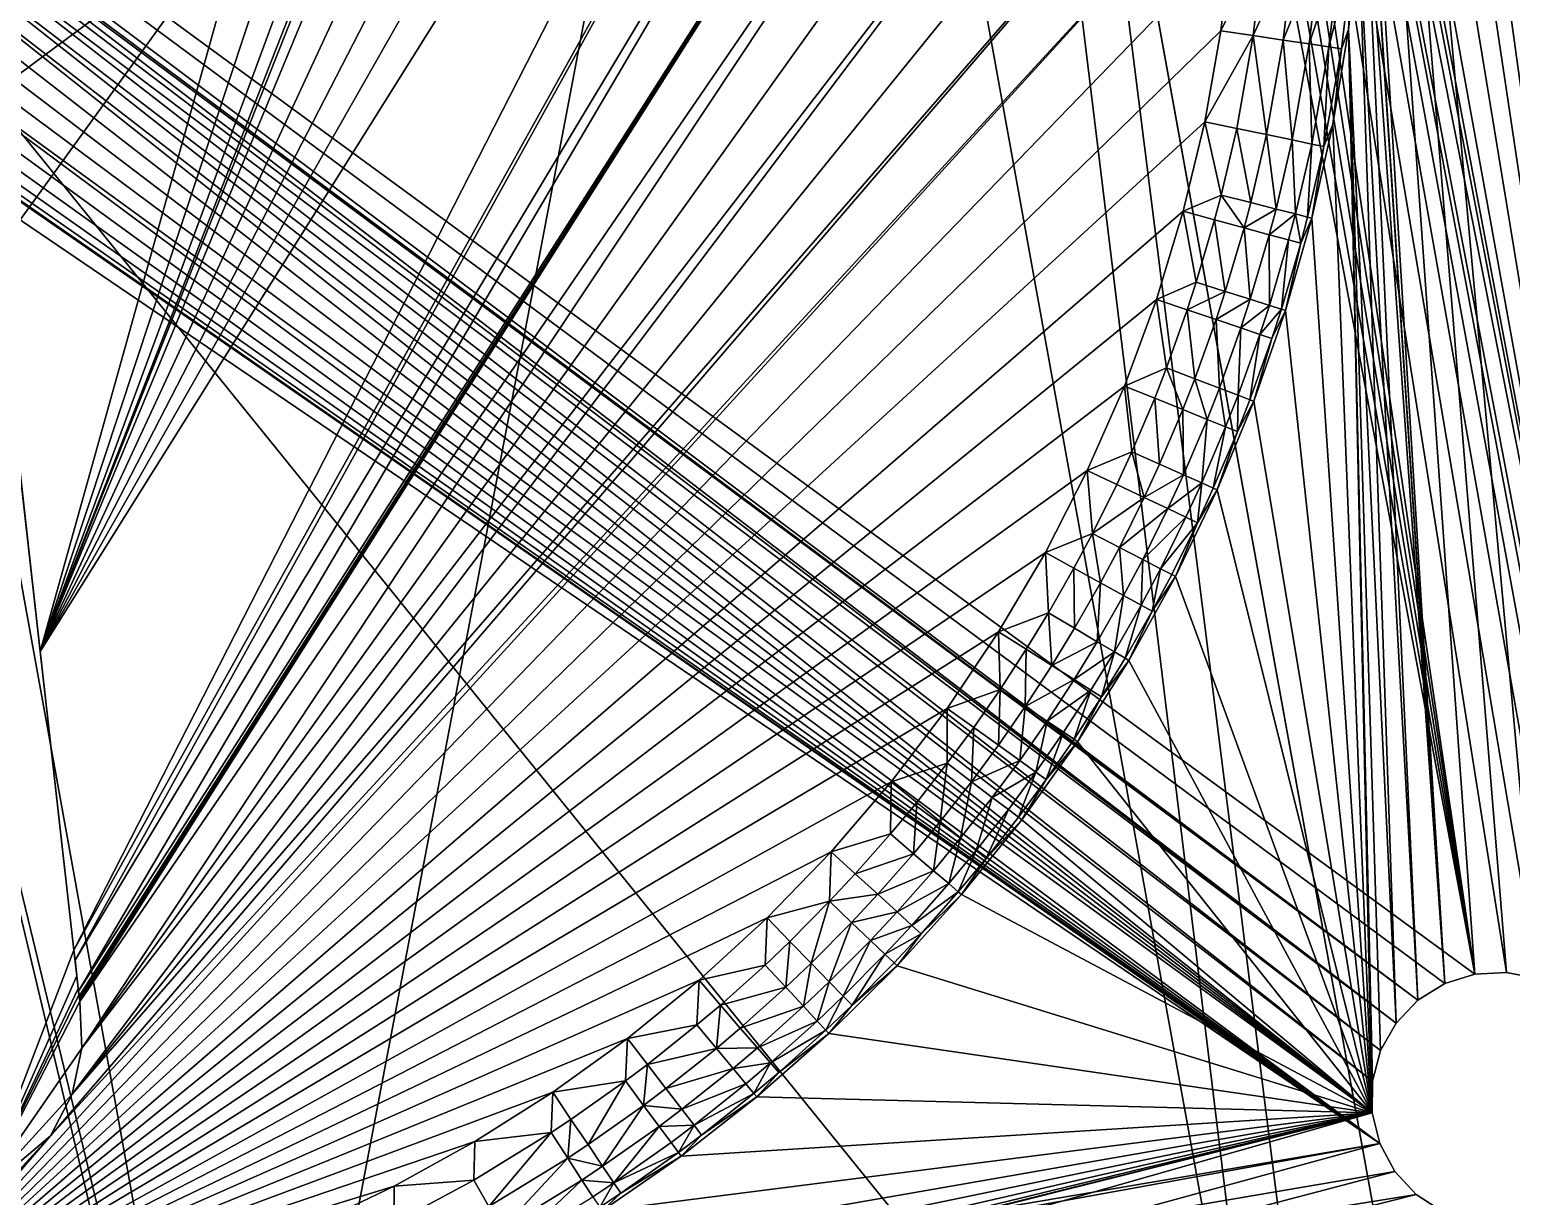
# Model space of a CAD drawing. Header units: millimetres. Extents: x 181 to 425, y 159 to 1094.
# Drawn here: x 307.19 to 324.81, y 279.61 to 293.48 of the extents above; entities that cross this region are included whole.
import ezdxf

# ---------------------------------------------------------------- set-up
doc = ezdxf.new("R2010")
doc.units = ezdxf.units.MM
doc.layers.add('Tampa', color=7, linetype='Continuous', transparency=0.6)

# ---------------------------------------------------------------- blocks, each defined once
blk = doc.blocks.new('plataforma')
for points in [[(-2.281, -8.527), (-1.906, 25.503), (36.5, 31)], [(-2.281, -8.527), (36.5, 31), (15.664, 9.429)], [(-2.956, -8.844, 2.5), (-2.639, -8.643, 2.5), (-5.5, 28, 2.5)], [(-2.956, -8.844, 2.5), (-5.5, 28, 2.5), (-3.214, -9.118, 2.5)], [(-2.281, -8.527, 2.5), (-5.5, 28, 2.5), (-2.639, -8.643, 2.5)], [(-1.906, -8.503, 2.5), (-5.5, 28, 2.5), (-2.281, -8.527, 2.5)], [(-2.967, 7.358, 2.5), (-5.5, 28, 2.5), (-1.906, -8.503, 2.5)], [(-0.686, -9.277), (39.5, 28), (-0.547, -9.627)], [(17.336, 7.571), (39.5, 28), (-0.686, -9.277)], [(-0.547, -9.627), (39.5, 28), (-0.5, -10)], [(-0.5, -10), (39.5, 28), (34.512, -9.812)], [(-2.281, 25.527), (-2.956, -8.844), (-3.214, -9.118)], [(-2.281, 25.527), (-2.639, -8.643), (-2.956, -8.844)], [(-2.281, 25.527), (-2.281, -8.527), (-2.639, -8.643)], [(-2.281, -8.527), (-2.281, 25.527), (-1.906, 25.503)], [(-0.693, 3.097, 5), (-1.468, 9.596, 5), (-0.982, 4.155, 5)], [(-0.342, 2.058, 5), (-1.468, 9.596, 5), (-0.693, 3.097, 5)], [(0.07, 1.042, 5), (-1.468, 9.596, 5), (-0.342, 2.058, 5)], [(0.541, 0.052, 5), (-1.468, 9.596, 5), (0.07, 1.042, 5)], [(1.071, -0.908, 5), (-1.468, 9.596, 5), (0.541, 0.052, 5)], [(1.656, -1.835, 5), (-1.468, 9.596, 5), (1.071, -0.908, 5)], [(2.295, -2.726, 5), (-1.468, 9.596, 5), (1.656, -1.835, 5)], [(2.986, -3.577, 5), (-1.468, 9.596, 5), (2.295, -2.726, 5)], [(3.726, -4.386, 5), (-1.468, 9.596, 5), (2.986, -3.577, 5)], [(4.513, -5.15, 5), (-1.468, 9.596, 5), (3.726, -4.386, 5)], [(5.343, -5.866, 5), (-1.468, 9.596, 5), (4.513, -5.15, 5)], [(6.215, -6.531, 5), (-1.468, 9.596, 5), (5.343, -5.866, 5)], [(7.124, -7.144, 5), (-1.468, 9.596, 5), (6.215, -6.531, 5)], [(8.068, -7.701, 5), (-1.468, 9.596, 5), (7.124, -7.144, 5)], [(9.044, -8.202, 5), (-1.468, 9.596, 5), (8.068, -7.701, 5)], [(10.047, -8.644, 5), (-1.468, 9.596, 5), (9.044, -8.202, 5)], [(11.075, -9.026, 5), (-1.468, 9.596, 5), (10.047, -8.644, 5)], [(12.124, -9.346, 5), (-1.468, 9.596, 5), (11.075, -9.026, 5)], [(13.189, -9.603, 5), (-1.468, 9.596, 5), (12.124, -9.346, 5)], [(0.626, 7.011, 5), (-1.468, 9.596, 5), (13.189, -9.603, 5)], [(0.626, 7.011, 5), (0.286, 7.454, 5), (-1.468, 9.596, 5)], [(-2.281, -8.527), (15.664, 9.429), (15.489, 9.235)], [(15.358, 9.008), (-2.281, -8.527), (15.489, 9.235)], [(15.277, 8.76), (-2.281, -8.527), (15.358, 9.008)], [(15.25, 8.5), (-2.281, -8.527), (15.277, 8.76)], [(15.277, 8.24), (-2.281, -8.527), (15.25, 8.5)], [(-2.281, -8.527), (15.277, 8.24), (15.358, 7.992)], [(-2.281, -8.527), (15.358, 7.992), (-1.906, -8.503)], [(15.489, 7.765), (-1.906, -8.503), (15.358, 7.992)], [(0.073, 7.969, 2), (0.286, 7.454, 2), (0.626, 7.011, 2)], [(1.584, 6.458, 2), (0.073, 7.969, 2), (1.068, 6.671, 2)], [(1.068, 6.671, 2), (0.073, 7.969, 2), (0.626, 7.011, 2)], [(2.137, 6.385, 2), (0.073, 7.969, 2), (1.584, 6.458, 2)], [(2.213, 6.38, 2), (0.073, 7.969, 2), (2.137, 6.385, 2)], [(2.29, 6.375, 2), (0.073, 7.969, 2), (2.213, 6.38, 2)], [(2.443, 6.365, 2), (0.073, 7.969, 2), (2.29, 6.375, 2)], [(2.749, 6.344, 2), (0.073, 7.969, 2), (2.443, 6.365, 2)], [(14.632, 5.549, 2), (0.073, 7.969, 2), (2.749, 6.344, 2)], [(15.664, 7.571), (-1.906, -8.503), (15.489, 7.765)], [(15.875, 7.417), (-1.906, -8.503), (15.664, 7.571)], [(-1.906, -8.503), (15.875, 7.417), (16.114, 7.311)], [(17.125, 7.417), (-0.907, -8.973), (16.886, 7.311)], [(-0.907, -8.973), (17.125, 7.417), (-0.686, -9.277)], [(17.125, 7.417), (17.336, 7.571), (-0.686, -9.277)], [(0.286, 7.454, 5), (0.626, 7.011, 5), (0.626, 7.011, 2)], [(0.286, 7.454, 2), (0.286, 7.454, 5), (0.626, 7.011, 2)], [(-2.87, 6.22, 2.5), (-2.967, 7.358, 2.5), (-1.906, -8.503, 2.5)], [(-1.906, -8.503), (16.114, 7.311), (-1.536, -8.573)], [(16.369, 7.257), (-1.536, -8.573), (16.114, 7.311)], [(-1.536, -8.573), (16.369, 7.257), (-1.196, -8.734)], [(-1.196, -8.734), (16.631, 7.257), (-0.907, -8.973)], [(16.631, 7.257), (-1.196, -8.734), (16.369, 7.257)], [(16.631, 7.257), (16.886, 7.311), (-0.907, -8.973)], [(1.068, 6.671, 5), (1.068, 6.671, 2), (0.626, 7.011, 5)], [(0.626, 7.011, 5), (1.068, 6.671, 2), (0.626, 7.011, 2)], [(14.269, -9.797, 5), (0.626, 7.011, 5), (13.189, -9.603, 5)], [(1.068, 6.671, 5), (0.626, 7.011, 5), (14.269, -9.797, 5)], [(1.584, 6.458, 5), (1.584, 6.458, 2), (1.068, 6.671, 5)], [(1.068, 6.671, 5), (1.584, 6.458, 2), (1.068, 6.671, 2)], [(16.452, -9.992, 5), (1.068, 6.671, 5), (15.357, -9.927, 5)], [(1.068, 6.671, 5), (14.269, -9.797, 5), (15.357, -9.927, 5)], [(1.584, 6.458, 5), (1.068, 6.671, 5), (16.452, -9.992, 5)], [(2.137, 6.385, 5), (2.137, 6.385, 2), (1.584, 6.458, 5)], [(1.584, 6.458, 5), (2.137, 6.385, 2), (1.584, 6.458, 2)], [(18.643, -9.927, 5), (1.584, 6.458, 5), (17.548, -9.992, 5)], [(1.584, 6.458, 5), (16.452, -9.992, 5), (17.548, -9.992, 5)], [(2.137, 6.385, 5), (1.584, 6.458, 5), (18.643, -9.927, 5)], [(2.168, 6.383, 5), (2.213, 6.38, 2), (2.137, 6.385, 5)], [(2.137, 6.385, 5), (2.213, 6.38, 2), (2.137, 6.385, 2)], [(2.168, 6.383, 5), (2.137, 6.385, 5), (19.732, -9.797, 5)], [(2.137, 6.385, 5), (18.643, -9.927, 5), (19.732, -9.797, 5)], [(2.198, 6.381, 5), (2.213, 6.38, 2), (2.168, 6.383, 5)], [(2.198, 6.381, 5), (2.168, 6.383, 5), (19.732, -9.797, 5)], [(2.259, 6.377, 5), (2.29, 6.375, 2), (2.198, 6.381, 5)], [(2.29, 6.375, 2), (2.213, 6.38, 2), (2.198, 6.381, 5)], [(2.259, 6.377, 5), (2.198, 6.381, 5), (19.732, -9.797, 5)], [(2.627, 6.352, 5), (2.443, 6.365, 2), (2.259, 6.377, 5)], [(2.443, 6.365, 2), (2.29, 6.375, 2), (2.259, 6.377, 5)], [(2.627, 6.352, 5), (2.259, 6.377, 5), (20.811, -9.603, 5)], [(20.811, -9.603, 5), (2.259, 6.377, 5), (19.732, -9.797, 5)], [(2.627, 6.352, 5), (2.749, 6.344, 2), (2.443, 6.365, 2)], [(2.749, 6.344, 5), (2.749, 6.344, 2), (2.627, 6.352, 5)], [(2.627, 6.352, 5), (20.811, -9.603, 5), (21.876, -9.346, 5)], [(2.749, 6.344, 5), (2.627, 6.352, 5), (21.876, -9.346, 5)], [(6.314, 6.106, 5), (14.632, 5.549, 2), (2.749, 6.344, 2)], [(2.749, 6.344, 5), (6.314, 6.106, 5), (2.749, 6.344, 2)], [(6.314, 6.106, 5), (2.749, 6.344, 5), (22.925, -9.026, 5)], [(22.925, -9.026, 5), (2.749, 6.344, 5), (21.876, -9.346, 5)], [(-2.707, 5.09, 2.5), (-2.87, 6.22, 2.5), (-1.906, -8.503, 2.5)], [(11.067, 5.787, 5), (14.632, 5.549, 2), (6.314, 6.106, 5)], [(6.314, 6.106, 5), (24.956, -8.202, 5), (25.932, -7.701, 5)], [(6.314, 6.106, 5), (22.925, -9.026, 5), (23.953, -8.644, 5)], [(6.314, 6.106, 5), (26.876, -7.144, 5), (15.67, 0.278, 5)], [(6.314, 6.106, 5), (14.703, 1.538, 5), (14.632, 2.076, 5)], [(6.314, 6.106, 5), (15.24, 0.608, 5), (14.91, 1.038, 5)], [(6.314, 6.106, 5), (14.91, 1.038, 5), (14.703, 1.538, 5)], [(11.067, 5.787, 5), (6.314, 6.106, 5), (14.632, 2.076, 5)], [(6.314, 6.106, 5), (15.67, 0.278, 5), (15.24, 0.608, 5)], [(6.314, 6.106, 5), (25.932, -7.701, 5), (26.876, -7.144, 5)], [(6.314, 6.106, 5), (23.953, -8.644, 5), (24.956, -8.202, 5)], [(14.632, 2.076, 5), (12.849, 5.668, 5), (11.067, 5.787, 5)], [(14.632, 2.076, 5), (13.741, 5.608, 5), (12.849, 5.668, 5)], [(-2.48, 3.97, 2.5), (-2.707, 5.09, 2.5), (-1.906, -8.503, 2.5)], [(-0.982, 4.155, 5), (-1.123, 3.179, 4.949), (-0.693, 3.097, 5)], [(-2.19, 2.865, 2.5), (-2.48, 3.97, 2.5), (-1.906, -8.503, 2.5)], [(-1.123, 3.179, 4.949), (-1.13, 2.031, 4.799), (-0.79, 2.153, 4.949)], [(-0.693, 3.097, 5), (-1.123, 3.179, 4.949), (-0.79, 2.153, 4.949)], [(-0.693, 3.097, 5), (-0.79, 2.153, 4.949), (-0.342, 2.058, 5)], [(-1.837, 1.779, 2.5), (-2.19, 2.865, 2.5), (-1.906, -8.503, 2.5)], [(-0.79, 2.153, 4.949), (-1.13, 2.031, 4.799), (-0.398, 1.147, 4.949)], [(-0.342, 2.058, 5), (-0.79, 2.153, 4.949), (-0.398, 1.147, 4.949)], [(-1.13, 2.031, 4.799), (-1.423, 1.927, 4.561), (-0.732, 1.007, 4.799)], [(-0.398, 1.147, 4.949), (-1.13, 2.031, 4.799), (-0.732, 1.007, 4.799)], [(-0.342, 2.058, 5), (-0.398, 1.147, 4.949), (0.07, 1.042, 5)], [(-1.422, 0.715, 2.5), (-1.837, 1.779, 2.5), (-1.906, -8.503, 2.5)], [(-1.423, 1.927, 4.561), (-1.648, 1.847, 4.25), (-1.018, 0.886, 4.561)], [(-1.018, 0.886, 4.561), (-1.648, 1.847, 4.25), (-1.237, 0.793, 4.25)], [(-0.732, 1.007, 4.799), (-1.423, 1.927, 4.561), (-1.018, 0.886, 4.561)], [(-0.398, 1.147, 4.949), (-0.732, 1.007, 4.799), (-0.285, 0.886, 4.949)], [(0.07, 1.042, 5), (-0.398, 1.147, 4.949), (-0.285, 0.886, 4.949)], [(-1.018, 0.886, 4.561), (-1.237, 0.793, 4.25), (-1.119, 0.519, 4.25)], [(-1.018, 0.886, 4.561), (-1.119, 0.519, 4.25), (-0.901, 0.615, 4.561)], [(-0.732, 1.007, 4.799), (-1.018, 0.886, 4.561), (-0.901, 0.615, 4.561)], [(-0.732, 1.007, 4.799), (-0.901, 0.615, 4.561), (-0.617, 0.74, 4.799)], [(-0.285, 0.886, 4.949), (-0.732, 1.007, 4.799), (-0.617, 0.74, 4.799)], [(-0.285, 0.886, 4.949), (-0.617, 0.74, 4.799), (0.05, 0.166, 4.949)], [(0.07, 1.042, 5), (-0.285, 0.886, 4.949), (0.05, 0.166, 4.949)], [(0.07, 1.042, 5), (0.05, 0.166, 4.949), (0.541, 0.052, 5)], [(-0.948, -0.324, 2.5), (-1.422, 0.715, 2.5), (-1.906, -8.503, 2.5)], [(-1.375, 0.734, 3.888), (-1.422, 0.715, 3.5), (-1.256, 0.458, 3.888)], [(-1.422, 0.715, 2.5), (-0.948, -0.324, 2.5), (-1.422, 0.715, 3.5)], [(-1.422, 0.715, 3.5), (-0.948, -0.324, 2.5), (-0.948, -0.324, 3.5)], [(-1.256, 0.458, 3.888), (-1.422, 0.715, 3.5), (-0.948, -0.324, 3.5)], [(-1.237, 0.793, 4.25), (-1.375, 0.734, 3.888), (-1.119, 0.519, 4.25)], [(-1.119, 0.519, 4.25), (-1.375, 0.734, 3.888), (-1.256, 0.458, 3.888)], [(-0.617, 0.74, 4.799), (-0.901, 0.615, 4.561), (-0.275, 0.006, 4.799)], [(0.05, 0.166, 4.949), (-0.617, 0.74, 4.799), (-0.275, 0.006, 4.799)], [(-0.901, 0.615, 4.561), (-1.119, 0.519, 4.25), (-0.554, -0.131, 4.561)], [(-0.275, 0.006, 4.799), (-0.901, 0.615, 4.561), (-0.554, -0.131, 4.561)], [(-1.119, 0.519, 4.25), (-1.256, 0.458, 3.888), (-0.902, -0.302, 3.888)], [(-0.902, -0.302, 3.888), (-1.256, 0.458, 3.888), (-0.948, -0.324, 3.5)], [(-0.768, -0.236, 4.25), (-1.119, 0.519, 4.25), (-0.902, -0.302, 3.888)], [(-0.554, -0.131, 4.561), (-1.119, 0.519, 4.25), (-0.768, -0.236, 4.25)], [(-0.275, 0.006, 4.799), (-0.554, -0.131, 4.561), (-0.402, -0.432, 4.561)], [(-0.275, 0.006, 4.799), (-0.402, -0.432, 4.561), (-0.126, -0.29, 4.799)], [(0.05, 0.166, 4.949), (-0.275, 0.006, 4.799), (0.196, -0.125, 4.949)], [(0.196, -0.125, 4.949), (-0.275, 0.006, 4.799), (-0.126, -0.29, 4.799)], [(0.541, 0.052, 5), (0.05, 0.166, 4.949), (0.196, -0.125, 4.949)], [(0.541, 0.052, 5), (0.196, -0.125, 4.949), (0.553, -0.788, 4.949)], [(1.071, -0.908, 5), (0.541, 0.052, 5), (0.553, -0.788, 4.949)], [(-0.554, -0.131, 4.561), (-0.768, -0.236, 4.25), (-0.614, -0.541, 4.25)], [(-0.554, -0.131, 4.561), (-0.614, -0.541, 4.25), (-0.402, -0.432, 4.561)], [(0.196, -0.125, 4.949), (-0.126, -0.29, 4.799), (0.238, -0.966, 4.799)], [(0.553, -0.788, 4.949), (0.196, -0.125, 4.949), (0.238, -0.966, 4.799)], [(-0.415, -1.335, 2.5), (-0.948, -0.324, 2.5), (-1.906, -8.503, 2.5)], [(-0.902, -0.302, 3.888), (-0.948, -0.324, 3.5), (-0.748, -0.609, 3.888)], [(-0.948, -0.324, 2.5), (-0.415, -1.335, 2.5), (-0.948, -0.324, 3.5)], [(-0.948, -0.324, 3.5), (-0.415, -1.335, 2.5), (-0.415, -1.335, 3.5)], [(-0.748, -0.609, 3.888), (-0.948, -0.324, 3.5), (-0.415, -1.335, 3.5)], [(-0.768, -0.236, 4.25), (-0.902, -0.302, 3.888), (-0.614, -0.541, 4.25)], [(-0.614, -0.541, 4.25), (-0.902, -0.302, 3.888), (-0.748, -0.609, 3.888)], [(-0.126, -0.29, 4.799), (-0.402, -0.432, 4.561), (-0.032, -1.119, 4.561)], [(0.238, -0.966, 4.799), (-0.126, -0.29, 4.799), (-0.032, -1.119, 4.561)], [(-0.402, -0.432, 4.561), (-0.614, -0.541, 4.25), (-0.24, -1.236, 4.25)], [(-0.032, -1.119, 4.561), (-0.402, -0.432, 4.561), (-0.24, -1.236, 4.25)], [(-0.614, -0.541, 4.25), (-0.748, -0.609, 3.888), (-0.37, -1.31, 3.888)], [(-0.37, -1.31, 3.888), (-0.748, -0.609, 3.888), (-0.415, -1.335, 3.5)], [(-0.24, -1.236, 4.25), (-0.614, -0.541, 4.25), (-0.37, -1.31, 3.888)], [(0.553, -0.788, 4.949), (0.238, -0.966, 4.799), (0.736, -1.105, 4.949)], [(1.071, -0.908, 5), (0.553, -0.788, 4.949), (0.736, -1.105, 4.949)], [(0.238, -0.966, 4.799), (-0.032, -1.119, 4.561), (0.157, -1.447, 4.561)], [(0.238, -0.966, 4.799), (0.157, -1.447, 4.561), (0.425, -1.289, 4.799)], [(0.736, -1.105, 4.949), (0.238, -0.966, 4.799), (0.425, -1.289, 4.799)], [(1.071, -0.908, 5), (0.736, -1.105, 4.949), (1.11, -1.712, 4.949)], [(1.656, -1.835, 5), (1.071, -0.908, 5), (1.11, -1.712, 4.949)], [(-0.032, -1.119, 4.561), (-0.24, -1.236, 4.25), (-0.048, -1.568, 4.25)], [(-0.032, -1.119, 4.561), (-0.048, -1.568, 4.25), (0.157, -1.447, 4.561)], [(0.736, -1.105, 4.949), (0.425, -1.289, 4.799), (0.806, -1.907, 4.799)], [(1.11, -1.712, 4.949), (0.736, -1.105, 4.949), (0.806, -1.907, 4.799)], [(0.175, -2.313, 2.5), (-0.415, -1.335, 2.5), (-1.906, -8.503, 2.5)], [(-0.37, -1.31, 3.888), (-0.415, -1.335, 3.5), (-0.177, -1.645, 3.888)], [(-0.415, -1.335, 2.5), (0.175, -2.313, 2.5), (-0.415, -1.335, 3.5)], [(-0.415, -1.335, 3.5), (0.175, -2.313, 2.5), (0.175, -2.313, 3.5)], [(-0.177, -1.645, 3.888), (-0.415, -1.335, 3.5), (0.175, -2.313, 3.5)], [(-0.24, -1.236, 4.25), (-0.37, -1.31, 3.888), (-0.048, -1.568, 4.25)], [(-0.048, -1.568, 4.25), (-0.37, -1.31, 3.888), (-0.177, -1.645, 3.888)], [(0.425, -1.289, 4.799), (0.157, -1.447, 4.561), (0.545, -2.075, 4.561)], [(0.806, -1.907, 4.799), (0.425, -1.289, 4.799), (0.545, -2.075, 4.561)], [(-0.048, -1.568, 4.25), (-0.177, -1.645, 3.888), (0.218, -2.285, 3.888)], [(0.157, -1.447, 4.561), (-0.048, -1.568, 4.25), (0.344, -2.204, 4.25)], [(0.344, -2.204, 4.25), (-0.048, -1.568, 4.25), (0.218, -2.285, 3.888)], [(0.545, -2.075, 4.561), (0.157, -1.447, 4.561), (0.344, -2.204, 4.25)], [(0.218, -2.285, 3.888), (-0.177, -1.645, 3.888), (0.175, -2.313, 3.5)], [(1.11, -1.712, 4.949), (0.806, -1.907, 4.799), (1.334, -2.052, 4.949)], [(1.656, -1.835, 5), (1.11, -1.712, 4.949), (1.334, -2.052, 4.949)], [(0.806, -1.907, 4.799), (0.545, -2.075, 4.561), (1.034, -2.254, 4.799)], [(1.334, -2.052, 4.949), (0.806, -1.907, 4.799), (1.034, -2.254, 4.799)], [(1.656, -1.835, 5), (1.334, -2.052, 4.949), (1.719, -2.602, 4.949)], [(2.295, -2.726, 5), (1.656, -1.835, 5), (1.719, -2.602, 4.949)], [(0.545, -2.075, 4.561), (0.344, -2.204, 4.25), (0.776, -2.428, 4.561)], [(1.034, -2.254, 4.799), (0.545, -2.075, 4.561), (0.776, -2.428, 4.561)], [(1.334, -2.052, 4.949), (1.034, -2.254, 4.799), (1.719, -2.602, 4.949)], [(0.218, -2.285, 3.888), (0.175, -2.313, 3.5), (0.454, -2.644, 3.888)], [(0.344, -2.204, 4.25), (0.218, -2.285, 3.888), (0.579, -2.561, 4.25)], [(0.579, -2.561, 4.25), (0.218, -2.285, 3.888), (0.454, -2.644, 3.888)], [(0.776, -2.428, 4.561), (0.344, -2.204, 4.25), (0.579, -2.561, 4.25)], [(1.034, -2.254, 4.799), (0.776, -2.428, 4.561), (1.426, -2.815, 4.799)], [(1.719, -2.602, 4.949), (1.034, -2.254, 4.799), (1.426, -2.815, 4.799)], [(0.82, -3.256, 2.5), (0.175, -2.313, 2.5), (-1.906, -8.503, 2.5)], [(0.175, -2.313, 2.5), (0.82, -3.256, 2.5), (0.175, -2.313, 3.5)], [(0.175, -2.313, 3.5), (0.82, -3.256, 2.5), (0.82, -3.256, 3.5)], [(0.454, -2.644, 3.888), (0.175, -2.313, 3.5), (0.82, -3.256, 3.5)], [(0.776, -2.428, 4.561), (0.579, -2.561, 4.25), (1.175, -2.997, 4.561)], [(1.426, -2.815, 4.799), (0.776, -2.428, 4.561), (1.175, -2.997, 4.561)], [(0.579, -2.561, 4.25), (0.454, -2.644, 3.888), (0.982, -3.138, 4.25)], [(1.175, -2.997, 4.561), (0.579, -2.561, 4.25), (0.982, -3.138, 4.25)], [(1.719, -2.602, 4.949), (1.426, -2.815, 4.799), (1.699, -3.181, 4.799)], [(1.719, -2.602, 4.949), (1.699, -3.181, 4.799), (1.987, -2.961, 4.949)], [(2.295, -2.726, 5), (1.719, -2.602, 4.949), (1.987, -2.961, 4.949)], [(0.861, -3.226, 3.888), (0.454, -2.644, 3.888), (0.82, -3.256, 3.5)], [(0.982, -3.138, 4.25), (0.454, -2.644, 3.888), (0.861, -3.226, 3.888)], [(1.426, -2.815, 4.799), (1.175, -2.997, 4.561), (1.452, -3.369, 4.561)], [(1.699, -3.181, 4.799), (1.426, -2.815, 4.799), (1.452, -3.369, 4.561)], [(2.295, -2.726, 5), (1.987, -2.961, 4.949), (2.378, -3.456, 4.949)], [(2.986, -3.577, 5), (2.295, -2.726, 5), (2.378, -3.456, 4.949)], [(1.987, -2.961, 4.949), (1.699, -3.181, 4.799), (2.098, -3.685, 4.799)], [(2.378, -3.456, 4.949), (1.987, -2.961, 4.949), (2.098, -3.685, 4.799)], [(0.982, -3.138, 4.25), (0.861, -3.226, 3.888), (1.144, -3.605, 3.888)], [(1.175, -2.997, 4.561), (0.982, -3.138, 4.25), (1.263, -3.514, 4.25)], [(1.263, -3.514, 4.25), (0.982, -3.138, 4.25), (1.144, -3.605, 3.888)], [(1.452, -3.369, 4.561), (1.175, -2.997, 4.561), (1.263, -3.514, 4.25)], [(1.517, -4.16, 2.5), (0.82, -3.256, 2.5), (-1.906, -8.503, 2.5)], [(0.861, -3.226, 3.888), (0.82, -3.256, 3.5), (1.144, -3.605, 3.888)], [(0.82, -3.256, 2.5), (1.517, -4.16, 2.5), (0.82, -3.256, 3.5)], [(0.82, -3.256, 3.5), (1.517, -4.16, 2.5), (1.517, -4.16, 3.5)], [(1.144, -3.605, 3.888), (0.82, -3.256, 3.5), (1.517, -4.16, 3.5)], [(1.699, -3.181, 4.799), (1.452, -3.369, 4.561), (1.857, -3.882, 4.561)], [(2.098, -3.685, 4.799), (1.699, -3.181, 4.799), (1.857, -3.882, 4.561)], [(1.263, -3.514, 4.25), (1.144, -3.605, 3.888), (1.557, -4.128, 3.888)], [(1.452, -3.369, 4.561), (1.263, -3.514, 4.25), (1.673, -4.033, 4.25)], [(1.673, -4.033, 4.25), (1.263, -3.514, 4.25), (1.557, -4.128, 3.888)], [(1.857, -3.882, 4.561), (1.452, -3.369, 4.561), (1.673, -4.033, 4.25)], [(2.378, -3.456, 4.949), (2.098, -3.685, 4.799), (2.692, -3.831, 4.949)], [(2.986, -3.577, 5), (2.378, -3.456, 4.949), (2.692, -3.831, 4.949)], [(1.557, -4.128, 3.888), (1.144, -3.605, 3.888), (1.517, -4.16, 3.5)], [(2.098, -3.685, 4.799), (1.857, -3.882, 4.561), (2.418, -4.067, 4.799)], [(2.692, -3.831, 4.949), (2.098, -3.685, 4.799), (2.418, -4.067, 4.799)], [(2.986, -3.577, 5), (2.692, -3.831, 4.949), (3.084, -4.272, 4.949)], [(3.726, -4.386, 5), (2.986, -3.577, 5), (3.084, -4.272, 4.949)], [(2.692, -3.831, 4.949), (2.418, -4.067, 4.799), (3.084, -4.272, 4.949)], [(1.673, -4.033, 4.25), (1.557, -4.128, 3.888), (2.002, -4.425, 4.25)], [(1.857, -3.882, 4.561), (1.673, -4.033, 4.25), (2.183, -4.27, 4.561)], [(2.183, -4.27, 4.561), (1.673, -4.033, 4.25), (2.002, -4.425, 4.25)], [(2.418, -4.067, 4.799), (1.857, -3.882, 4.561), (2.183, -4.27, 4.561)], [(2.265, -5.023, 2.5), (1.517, -4.16, 2.5), (-1.906, -8.503, 2.5)], [(1.557, -4.128, 3.888), (1.517, -4.16, 3.5), (1.888, -4.523, 3.888)], [(1.517, -4.16, 2.5), (2.265, -5.023, 2.5), (1.517, -4.16, 3.5)], [(1.517, -4.16, 3.5), (2.265, -5.023, 2.5), (2.265, -5.023, 3.5)], [(1.888, -4.523, 3.888), (1.517, -4.16, 3.5), (2.265, -5.023, 3.5)], [(2.002, -4.425, 4.25), (1.557, -4.128, 3.888), (1.888, -4.523, 3.888)], [(2.418, -4.067, 4.799), (2.183, -4.27, 4.561), (2.818, -4.516, 4.799)], [(3.084, -4.272, 4.949), (2.418, -4.067, 4.799), (2.818, -4.516, 4.799)], [(2.183, -4.27, 4.561), (2.002, -4.425, 4.25), (2.589, -4.726, 4.561)], [(2.818, -4.516, 4.799), (2.183, -4.27, 4.561), (2.589, -4.726, 4.561)], [(3.084, -4.272, 4.949), (2.818, -4.516, 4.799), (3.448, -4.657, 4.949)], [(3.726, -4.386, 5), (3.084, -4.272, 4.949), (3.448, -4.657, 4.949)], [(3.726, -4.386, 5), (3.448, -4.657, 4.949), (3.836, -5.045, 4.949)], [(4.513, -5.15, 5), (3.726, -4.386, 5), (3.836, -5.045, 4.949)], [(2.002, -4.425, 4.25), (1.888, -4.523, 3.888), (2.413, -4.888, 4.25)], [(2.303, -4.989, 3.888), (1.888, -4.523, 3.888), (2.265, -5.023, 3.5)], [(2.413, -4.888, 4.25), (1.888, -4.523, 3.888), (2.303, -4.989, 3.888)], [(2.589, -4.726, 4.561), (2.002, -4.425, 4.25), (2.413, -4.888, 4.25)], [(2.818, -4.516, 4.799), (2.589, -4.726, 4.561), (2.965, -5.125, 4.561)], [(3.188, -4.909, 4.799), (2.818, -4.516, 4.799), (2.965, -5.125, 4.561)], [(3.448, -4.657, 4.949), (2.818, -4.516, 4.799), (3.188, -4.909, 4.799)], [(2.589, -4.726, 4.561), (2.413, -4.888, 4.25), (2.794, -5.291, 4.25)], [(2.965, -5.125, 4.561), (2.589, -4.726, 4.561), (2.794, -5.291, 4.25)], [(3.448, -4.657, 4.949), (3.188, -4.909, 4.799), (3.836, -5.045, 4.949)], [(2.413, -4.888, 4.25), (2.303, -4.989, 3.888), (2.794, -5.291, 4.25)], [(3.188, -4.909, 4.799), (2.965, -5.125, 4.561), (3.584, -5.305, 4.799)], [(3.836, -5.045, 4.949), (3.188, -4.909, 4.799), (3.584, -5.305, 4.799)], [(3.061, -5.843, 2.5), (2.265, -5.023, 2.5), (-1.906, -8.503, 2.5)], [(2.303, -4.989, 3.888), (2.265, -5.023, 3.5), (2.687, -5.395, 3.888)], [(2.265, -5.023, 2.5), (3.061, -5.843, 2.5), (2.265, -5.023, 3.5)], [(2.265, -5.023, 3.5), (3.061, -5.843, 2.5), (3.061, -5.843, 3.5)], [(2.687, -5.395, 3.888), (2.265, -5.023, 3.5), (3.061, -5.843, 3.5)], [(2.794, -5.291, 4.25), (2.303, -4.989, 3.888), (2.687, -5.395, 3.888)], [(3.836, -5.045, 4.949), (3.584, -5.305, 4.799), (4.251, -5.436, 4.949)], [(4.513, -5.15, 5), (3.836, -5.045, 4.949), (4.251, -5.436, 4.949)], [(2.965, -5.125, 4.561), (2.794, -5.291, 4.25), (3.367, -5.528, 4.561)], [(3.584, -5.305, 4.799), (2.965, -5.125, 4.561), (3.367, -5.528, 4.561)], [(4.513, -5.15, 5), (4.251, -5.436, 4.949), (4.631, -5.775, 4.949)], [(5.343, -5.866, 5), (4.513, -5.15, 5), (4.631, -5.775, 4.949)], [(2.794, -5.291, 4.25), (2.687, -5.395, 3.888), (3.201, -5.699, 4.25)], [(3.097, -5.806, 3.888), (2.687, -5.395, 3.888), (3.061, -5.843, 3.5)], [(3.201, -5.699, 4.25), (2.687, -5.395, 3.888), (3.097, -5.806, 3.888)], [(3.367, -5.528, 4.561), (2.794, -5.291, 4.25), (3.201, -5.699, 4.25)], [(3.584, -5.305, 4.799), (3.367, -5.528, 4.561), (3.797, -5.933, 4.561)], [(4.007, -5.703, 4.799), (3.584, -5.305, 4.799), (3.797, -5.933, 4.561)], [(4.251, -5.436, 4.949), (3.584, -5.305, 4.799), (4.007, -5.703, 4.799)], [(4.251, -5.436, 4.949), (4.007, -5.703, 4.799), (4.631, -5.775, 4.949)], [(3.367, -5.528, 4.561), (3.201, -5.699, 4.25), (3.636, -6.108, 4.25)], [(3.797, -5.933, 4.561), (3.367, -5.528, 4.561), (3.636, -6.108, 4.25)], [(3.097, -5.806, 3.888), (3.061, -5.843, 3.5), (3.535, -6.219, 3.888)], [(3.201, -5.699, 4.25), (3.097, -5.806, 3.888), (3.636, -6.108, 4.25)], [(3.636, -6.108, 4.25), (3.097, -5.806, 3.888), (3.535, -6.219, 3.888)], [(4.007, -5.703, 4.799), (3.797, -5.933, 4.561), (4.19, -6.283, 4.561)], [(4.394, -6.048, 4.799), (4.007, -5.703, 4.799), (4.19, -6.283, 4.561)], [(4.631, -5.775, 4.949), (4.007, -5.703, 4.799), (4.394, -6.048, 4.799)], [(4.631, -5.775, 4.949), (4.394, -6.048, 4.799), (5.099, -6.167, 4.949)], [(5.343, -5.866, 5), (4.631, -5.775, 4.949), (5.099, -6.167, 4.949)], [(3.903, -6.615, 2.5), (3.061, -5.843, 2.5), (-1.906, -8.503, 2.5)], [(3.061, -5.843, 3.5), (3.061, -5.843, 2.5), (3.903, -6.615, 2.5)], [(3.903, -6.615, 3.5), (3.061, -5.843, 3.5), (3.903, -6.615, 2.5)], [(3.535, -6.219, 3.888), (3.061, -5.843, 3.5), (3.903, -6.615, 3.5)], [(3.797, -5.933, 4.561), (3.636, -6.108, 4.25), (4.034, -6.463, 4.25)], [(4.19, -6.283, 4.561), (3.797, -5.933, 4.561), (4.034, -6.463, 4.25)], [(5.343, -5.866, 5), (5.099, -6.167, 4.949), (5.466, -6.458, 4.949)], [(6.215, -6.531, 5), (5.343, -5.866, 5), (5.466, -6.458, 4.949)], [(3.636, -6.108, 4.25), (3.535, -6.219, 3.888), (4.034, -6.463, 4.25)], [(4.394, -6.048, 4.799), (4.19, -6.283, 4.561), (4.871, -6.448, 4.799)], [(5.099, -6.167, 4.949), (4.394, -6.048, 4.799), (4.871, -6.448, 4.799)], [(3.936, -6.576, 3.888), (3.535, -6.219, 3.888), (3.903, -6.615, 3.5)], [(4.034, -6.463, 4.25), (3.535, -6.219, 3.888), (3.936, -6.576, 3.888)], [(4.19, -6.283, 4.561), (4.034, -6.463, 4.25), (4.675, -6.689, 4.561)], [(4.871, -6.448, 4.799), (4.19, -6.283, 4.561), (4.675, -6.689, 4.561)], [(5.099, -6.167, 4.949), (4.871, -6.448, 4.799), (5.466, -6.458, 4.949)], [(4.034, -6.463, 4.25), (3.936, -6.576, 3.888), (4.525, -6.874, 4.25)], [(4.675, -6.689, 4.561), (4.034, -6.463, 4.25), (4.525, -6.874, 4.25)], [(4.871, -6.448, 4.799), (4.675, -6.689, 4.561), (5.245, -6.744, 4.799)], [(5.466, -6.458, 4.949), (4.871, -6.448, 4.799), (5.245, -6.744, 4.799)], [(5.466, -6.458, 4.949), (5.245, -6.744, 4.799), (5.778, -7.14, 4.799)], [(5.989, -6.846, 4.949), (5.466, -6.458, 4.949), (5.778, -7.14, 4.799)], [(6.215, -6.531, 5), (5.466, -6.458, 4.949), (5.989, -6.846, 4.949)], [(4.787, -7.338, 2.5), (3.903, -6.615, 2.5), (-1.906, -8.503, 2.5)], [(3.936, -6.576, 3.888), (3.903, -6.615, 3.5), (4.43, -6.991, 3.888)], [(3.903, -6.615, 3.5), (3.903, -6.615, 2.5), (4.787, -7.338, 2.5)], [(4.787, -7.338, 3.5), (3.903, -6.615, 3.5), (4.787, -7.338, 2.5)], [(4.43, -6.991, 3.888), (3.903, -6.615, 3.5), (4.787, -7.338, 3.5)], [(4.525, -6.874, 4.25), (3.936, -6.576, 3.888), (4.43, -6.991, 3.888)], [(4.675, -6.689, 4.561), (4.525, -6.874, 4.25), (5.055, -6.99, 4.561)], [(5.245, -6.744, 4.799), (4.675, -6.689, 4.561), (5.055, -6.99, 4.561)], [(6.215, -6.531, 5), (5.989, -6.846, 4.949), (6.339, -7.092, 4.949)], [(7.124, -7.144, 5), (6.215, -6.531, 5), (6.339, -7.092, 4.949)], [(5.245, -6.744, 4.799), (5.055, -6.99, 4.561), (5.597, -7.393, 4.561)], [(5.778, -7.14, 4.799), (5.245, -6.744, 4.799), (5.597, -7.393, 4.561)], [(5.989, -6.846, 4.949), (5.778, -7.14, 4.799), (6.339, -7.092, 4.949)], [(4.525, -6.874, 4.25), (4.43, -6.991, 3.888), (4.91, -7.179, 4.25)], [(4.818, -7.298, 3.888), (4.43, -6.991, 3.888), (4.787, -7.338, 3.5)], [(4.91, -7.179, 4.25), (4.43, -6.991, 3.888), (4.818, -7.298, 3.888)], [(5.055, -6.99, 4.561), (4.525, -6.874, 4.25), (4.91, -7.179, 4.25)], [(5.055, -6.99, 4.561), (4.91, -7.179, 4.25), (5.458, -7.586, 4.25)], [(5.597, -7.393, 4.561), (5.055, -6.99, 4.561), (5.458, -7.586, 4.25)], [(4.91, -7.179, 4.25), (4.818, -7.298, 3.888), (5.37, -7.708, 3.888)], [(5.458, -7.586, 4.25), (4.91, -7.179, 4.25), (5.37, -7.708, 3.888)], [(5.778, -7.14, 4.799), (5.597, -7.393, 4.561), (5.959, -7.647, 4.561)], [(6.339, -7.092, 4.949), (5.778, -7.14, 4.799), (6.134, -7.39, 4.799)], [(6.134, -7.39, 4.799), (5.778, -7.14, 4.799), (5.959, -7.647, 4.561)], [(6.339, -7.092, 4.949), (6.134, -7.39, 4.799), (6.917, -7.472, 4.949)], [(7.124, -7.144, 5), (6.339, -7.092, 4.949), (6.917, -7.472, 4.949)], [(7.124, -7.144, 5), (6.917, -7.472, 4.949), (7.246, -7.675, 4.949)], [(8.068, -7.701, 5), (7.124, -7.144, 5), (7.246, -7.675, 4.949)], [(5.711, -8.009, 2.5), (4.787, -7.338, 2.5), (-1.906, -8.503, 2.5)], [(4.818, -7.298, 3.888), (4.787, -7.338, 3.5), (5.37, -7.708, 3.888)], [(4.787, -7.338, 3.5), (4.787, -7.338, 2.5), (5.711, -8.009, 2.5)], [(5.711, -8.009, 3.5), (4.787, -7.338, 3.5), (5.711, -8.009, 2.5)], [(5.37, -7.708, 3.888), (4.787, -7.338, 3.5), (5.711, -8.009, 3.5)], [(5.597, -7.393, 4.561), (5.458, -7.586, 4.25), (5.825, -7.844, 4.25)], [(5.959, -7.647, 4.561), (5.597, -7.393, 4.561), (5.825, -7.844, 4.25)], [(6.134, -7.39, 4.799), (5.959, -7.647, 4.561), (6.724, -7.778, 4.799)], [(6.917, -7.472, 4.949), (6.134, -7.39, 4.799), (6.724, -7.778, 4.799)], [(6.917, -7.472, 4.949), (6.724, -7.778, 4.799), (7.246, -7.675, 4.949)], [(5.458, -7.586, 4.25), (5.37, -7.708, 3.888), (5.825, -7.844, 4.25)], [(5.74, -7.967, 3.888), (5.37, -7.708, 3.888), (5.711, -8.009, 3.5)], [(5.825, -7.844, 4.25), (5.37, -7.708, 3.888), (5.74, -7.967, 3.888)], [(5.959, -7.647, 4.561), (5.825, -7.844, 4.25), (6.558, -8.04, 4.561)], [(6.724, -7.778, 4.799), (5.959, -7.647, 4.561), (6.558, -8.04, 4.561)], [(7.246, -7.675, 4.949), (6.724, -7.778, 4.799), (7.059, -7.985, 4.799)], [(7.246, -7.675, 4.949), (7.059, -7.985, 4.799), (7.881, -8.041, 4.949)], [(8.068, -7.701, 5), (7.246, -7.675, 4.949), (7.881, -8.041, 4.949)], [(8.068, -7.701, 5), (7.881, -8.041, 4.949), (8.185, -8.205, 4.949)], [(9.044, -8.202, 5), (8.068, -7.701, 5), (8.185, -8.205, 4.949)], [(5.825, -7.844, 4.25), (5.74, -7.967, 3.888), (6.431, -8.242, 4.25)], [(6.558, -8.04, 4.561), (5.825, -7.844, 4.25), (6.431, -8.242, 4.25)], [(6.724, -7.778, 4.799), (6.558, -8.04, 4.561), (7.059, -7.985, 4.799)], [(6.672, -8.627, 2.5), (5.711, -8.009, 2.5), (-1.906, -8.503, 2.5)], [(5.74, -7.967, 3.888), (5.711, -8.009, 3.5), (6.351, -8.369, 3.888)], [(5.711, -8.009, 3.5), (5.711, -8.009, 2.5), (6.672, -8.627, 2.5)], [(6.672, -8.627, 3.5), (5.711, -8.009, 3.5), (6.672, -8.627, 2.5)], [(6.351, -8.369, 3.888), (5.711, -8.009, 3.5), (6.672, -8.627, 3.5)], [(6.431, -8.242, 4.25), (5.74, -7.967, 3.888), (6.351, -8.369, 3.888)], [(6.558, -8.04, 4.561), (6.431, -8.242, 4.25), (6.899, -8.251, 4.561)], [(7.059, -7.985, 4.799), (6.558, -8.04, 4.561), (6.899, -8.251, 4.561)], [(7.059, -7.985, 4.799), (6.899, -8.251, 4.561), (7.706, -8.358, 4.799)], [(7.881, -8.041, 4.949), (7.059, -7.985, 4.799), (7.706, -8.358, 4.799)], [(7.881, -8.041, 4.949), (7.706, -8.358, 4.799), (8.017, -8.525, 4.799)], [(8.185, -8.205, 4.949), (7.881, -8.041, 4.949), (8.017, -8.525, 4.799)], [(6.431, -8.242, 4.25), (6.351, -8.369, 3.888), (6.776, -8.455, 4.25)], [(6.899, -8.251, 4.561), (6.431, -8.242, 4.25), (6.776, -8.455, 4.25)], [(6.899, -8.251, 4.561), (6.776, -8.455, 4.25), (7.556, -8.63, 4.561)], [(7.706, -8.358, 4.799), (6.899, -8.251, 4.561), (7.556, -8.63, 4.561)], [(8.185, -8.205, 4.949), (8.017, -8.525, 4.799), (8.877, -8.552, 4.949)], [(9.044, -8.202, 5), (8.185, -8.205, 4.949), (8.877, -8.552, 4.949)], [(9.044, -8.202, 5), (8.877, -8.552, 4.949), (9.154, -8.681, 4.949)], [(10.047, -8.644, 5), (9.044, -8.202, 5), (9.154, -8.681, 4.949)], [(6.698, -8.583, 3.888), (6.351, -8.369, 3.888), (6.672, -8.627, 3.5)], [(6.776, -8.455, 4.25), (6.351, -8.369, 3.888), (6.698, -8.583, 3.888)], [(6.776, -8.455, 4.25), (6.698, -8.583, 3.888), (7.441, -8.839, 4.25)], [(7.556, -8.63, 4.561), (6.776, -8.455, 4.25), (7.441, -8.839, 4.25)], [(7.706, -8.358, 4.799), (7.556, -8.63, 4.561), (7.872, -8.8, 4.561)], [(8.017, -8.525, 4.799), (7.706, -8.358, 4.799), (7.872, -8.8, 4.561)], [(-2.639, -8.643, 2.5), (-2.639, -8.643), (-2.281, -8.527)], [(-2.281, -8.527, 2.5), (-2.639, -8.643, 2.5), (-2.281, -8.527)], [(-2.281, -8.527, 2.5), (-2.281, -8.527), (-1.906, -8.503)], [(-1.906, -8.503, 2.5), (-2.281, -8.527, 2.5), (-1.906, -8.503)], [(10.82, -10.521, 2.5), (-1.906, -8.503, 2.5), (-1.536, -8.573, 2.5)], [(10.82, -10.521, 2.5), (9.744, -10.137, 2.5), (-1.906, -8.503, 2.5)], [(9.744, -10.137, 2.5), (8.692, -9.693, 2.5), (-1.906, -8.503, 2.5)], [(7.667, -9.189, 2.5), (6.672, -8.627, 2.5), (-1.906, -8.503, 2.5)], [(8.692, -9.693, 2.5), (7.667, -9.189, 2.5), (-1.906, -8.503, 2.5)], [(-1.906, -8.503, 2.5), (-1.906, -8.503), (-1.536, -8.573)], [(-1.536, -8.573, 2.5), (-1.906, -8.503, 2.5), (-1.536, -8.573)], [(10.82, -10.521, 2.5), (-1.536, -8.573, 2.5), (-1.196, -8.734, 2.5)], [(-1.536, -8.573, 2.5), (-1.536, -8.573), (-1.196, -8.734)], [(-1.196, -8.734, 2.5), (-1.536, -8.573, 2.5), (-1.196, -8.734)], [(6.698, -8.583, 3.888), (6.672, -8.627, 3.5), (7.369, -8.97, 3.888)], [(6.672, -8.627, 3.5), (6.672, -8.627, 2.5), (7.667, -9.189, 2.5)], [(7.667, -9.189, 3.5), (6.672, -8.627, 3.5), (7.667, -9.189, 2.5)], [(7.369, -8.97, 3.888), (6.672, -8.627, 3.5), (7.667, -9.189, 3.5)], [(7.441, -8.839, 4.25), (6.698, -8.583, 3.888), (7.369, -8.97, 3.888)], [(7.556, -8.63, 4.561), (7.441, -8.839, 4.25), (7.76, -9.011, 4.25)], [(7.872, -8.8, 4.561), (7.556, -8.63, 4.561), (7.76, -9.011, 4.25)], [(8.017, -8.525, 4.799), (7.872, -8.8, 4.561), (8.721, -8.879, 4.799)], [(8.877, -8.552, 4.949), (8.017, -8.525, 4.799), (8.721, -8.879, 4.799)], [(8.877, -8.552, 4.949), (8.721, -8.879, 4.799), (9.154, -8.681, 4.949)], [(-2.956, -8.844, 2.5), (-2.956, -8.844), (-2.639, -8.643)], [(-2.639, -8.643, 2.5), (-2.956, -8.844, 2.5), (-2.639, -8.643)], [(-1.196, -8.734, 2.5), (-0.907, -8.973, 2.5), (10.82, -10.521, 2.5)], [(-1.196, -8.734, 2.5), (-1.196, -8.734), (-0.907, -8.973)], [(-0.907, -8.973, 2.5), (-1.196, -8.734, 2.5), (-0.907, -8.973)], [(7.872, -8.8, 4.561), (7.76, -9.011, 4.25), (8.588, -9.159, 4.561)], [(8.721, -8.879, 4.799), (7.872, -8.8, 4.561), (8.588, -9.159, 4.561)], [(9.154, -8.681, 4.949), (8.721, -8.879, 4.799), (9.003, -9.01, 4.799)], [(9.154, -8.681, 4.949), (9.003, -9.01, 4.799), (9.901, -9.004, 4.949)], [(10.047, -8.644, 5), (9.154, -8.681, 4.949), (9.901, -9.004, 4.949)], [(10.047, -8.644, 5), (9.901, -9.004, 4.949), (10.951, -9.393, 4.949)], [(11.075, -9.026, 5), (10.047, -8.644, 5), (10.951, -9.393, 4.949)], [(-3.214, -9.118, 2.5), (-3.214, -9.118), (-2.956, -8.844)], [(-2.956, -8.844, 2.5), (-3.214, -9.118, 2.5), (-2.956, -8.844)], [(11.916, -10.843, 2.5), (-0.907, -8.973, 2.5), (-0.686, -9.277, 2.5)], [(11.916, -10.843, 2.5), (10.82, -10.521, 2.5), (-0.907, -8.973, 2.5)], [(-0.907, -8.973), (-0.686, -9.277), (-0.907, -8.973, 2.5)], [(-0.907, -8.973, 2.5), (-0.686, -9.277), (-0.686, -9.277, 2.5)], [(7.441, -8.839, 4.25), (7.369, -8.97, 3.888), (7.691, -9.143, 3.888)], [(7.691, -9.143, 3.888), (7.369, -8.97, 3.888), (7.667, -9.189, 3.5)], [(7.76, -9.011, 4.25), (7.441, -8.839, 4.25), (7.691, -9.143, 3.888)], [(8.721, -8.879, 4.799), (8.588, -9.159, 4.561), (8.874, -9.293, 4.561)], [(9.003, -9.01, 4.799), (8.721, -8.879, 4.799), (8.874, -9.293, 4.561)], [(7.691, -9.143, 3.888), (7.667, -9.189, 3.5), (8.421, -9.51, 3.888)], [(7.76, -9.011, 4.25), (7.691, -9.143, 3.888), (8.485, -9.375, 4.25)], [(8.485, -9.375, 4.25), (7.691, -9.143, 3.888), (8.421, -9.51, 3.888)], [(8.588, -9.159, 4.561), (7.76, -9.011, 4.25), (8.485, -9.375, 4.25)], [(8.588, -9.159, 4.561), (8.485, -9.375, 4.25), (8.775, -9.51, 4.25)], [(8.874, -9.293, 4.561), (8.588, -9.159, 4.561), (8.775, -9.51, 4.25)], [(9.003, -9.01, 4.799), (8.874, -9.293, 4.561), (9.765, -9.339, 4.799)], [(9.901, -9.004, 4.949), (9.003, -9.01, 4.799), (9.765, -9.339, 4.799)], [(9.901, -9.004, 4.949), (9.765, -9.339, 4.799), (10.951, -9.393, 4.949)], [(11.075, -9.026, 5), (10.951, -9.393, 4.949), (12.021, -9.72, 4.949)], [(12.124, -9.346, 5), (11.075, -9.026, 5), (12.021, -9.72, 4.949)], [(13.028, -11.102, 2.5), (-0.686, -9.277, 2.5), (-0.547, -9.627, 2.5)], [(13.028, -11.102, 2.5), (11.916, -10.843, 2.5), (-0.686, -9.277, 2.5)], [(-0.686, -9.277), (-0.547, -9.627), (-0.686, -9.277, 2.5)], [(-0.686, -9.277, 2.5), (-0.547, -9.627), (-0.547, -9.627, 2.5)], [(7.667, -9.189, 3.5), (7.667, -9.189, 2.5), (8.692, -9.693, 2.5)], [(8.692, -9.693, 3.5), (7.667, -9.189, 3.5), (8.692, -9.693, 2.5)], [(8.421, -9.51, 3.888), (7.667, -9.189, 3.5), (8.692, -9.693, 3.5)], [(8.874, -9.293, 4.561), (8.775, -9.51, 4.25), (9.649, -9.627, 4.561)], [(9.765, -9.339, 4.799), (8.874, -9.293, 4.561), (9.649, -9.627, 4.561)], [(9.765, -9.339, 4.799), (9.649, -9.627, 4.561), (10.835, -9.736, 4.799)], [(10.951, -9.393, 4.949), (9.765, -9.339, 4.799), (10.835, -9.736, 4.799)], [(8.485, -9.375, 4.25), (8.421, -9.51, 3.888), (8.775, -9.51, 4.25)], [(8.713, -9.646, 3.888), (8.421, -9.51, 3.888), (8.692, -9.693, 3.5)], [(8.775, -9.51, 4.25), (8.421, -9.51, 3.888), (8.713, -9.646, 3.888)], [(8.775, -9.51, 4.25), (8.713, -9.646, 3.888), (9.559, -9.848, 4.25)], [(9.649, -9.627, 4.561), (8.775, -9.51, 4.25), (9.559, -9.848, 4.25)], [(10.951, -9.393, 4.949), (10.835, -9.736, 4.799), (11.926, -10.069, 4.799)], [(12.021, -9.72, 4.949), (10.951, -9.393, 4.949), (11.926, -10.069, 4.799)], [(36.5, -14, 2.5), (-0.547, -9.627, 2.5), (-0.5, -10, 2.5)], [(36.5, -14, 2.5), (15.288, -11.427, 2.5), (-0.547, -9.627, 2.5)], [(15.288, -11.427, 2.5), (14.154, -11.296, 2.5), (-0.547, -9.627, 2.5)], [(14.154, -11.296, 2.5), (13.028, -11.102, 2.5), (-0.547, -9.627, 2.5)], [(-0.547, -9.627), (-0.5, -10), (-0.547, -9.627, 2.5)], [(-0.547, -9.627, 2.5), (-0.5, -10), (-0.5, -10, 2.5)], [(8.713, -9.646, 3.888), (8.692, -9.693, 3.5), (9.503, -9.986, 3.888)], [(9.559, -9.848, 4.25), (8.713, -9.646, 3.888), (9.503, -9.986, 3.888)], [(9.649, -9.627, 4.561), (9.559, -9.848, 4.25), (10.735, -10.03, 4.561)], [(10.835, -9.736, 4.799), (9.649, -9.627, 4.561), (10.735, -10.03, 4.561)], [(-0.5, -10), (34.512, -9.812), (34.512, -10.188)], [(8.692, -9.693, 3.5), (8.692, -9.693, 2.5), (9.744, -10.137, 2.5)], [(9.744, -10.137, 3.5), (8.692, -9.693, 3.5), (9.744, -10.137, 2.5)], [(9.503, -9.986, 3.888), (8.692, -9.693, 3.5), (9.744, -10.137, 3.5)], [(9.559, -9.848, 4.25), (9.503, -9.986, 3.888), (10.659, -10.256, 4.25)], [(10.735, -10.03, 4.561), (9.559, -9.848, 4.25), (10.659, -10.256, 4.25)], [(10.835, -9.736, 4.799), (10.735, -10.03, 4.561), (11.844, -10.369, 4.561)], [(11.926, -10.069, 4.799), (10.835, -9.736, 4.799), (11.844, -10.369, 4.561)], [(35.044, -11.156), (-0.547, -10.373), (-0.5, -10)], [(36.5, -14, 2.5), (-0.5, -10, 2.5), (-0.547, -10.373, 2.5)], [(-0.547, -10.373), (-0.547, -10.373, 2.5), (-0.5, -10)], [(-0.5, -10), (-0.547, -10.373, 2.5), (-0.5, -10, 2.5)], [(35.044, -11.156), (-0.5, -10), (34.786, -10.882)], [(-0.5, -10), (34.512, -10.188), (34.605, -10.552)], [(-0.5, -10), (34.605, -10.552), (34.786, -10.882)], [(10.611, -10.398, 3.888), (9.503, -9.986, 3.888), (9.744, -10.137, 3.5)], [(10.659, -10.256, 4.25), (9.503, -9.986, 3.888), (10.611, -10.398, 3.888)], [(10.735, -10.03, 4.561), (10.659, -10.256, 4.25), (11.781, -10.599, 4.25)], [(11.844, -10.369, 4.561), (10.735, -10.03, 4.561), (11.781, -10.599, 4.25)], [(9.744, -10.137, 3.5), (9.744, -10.137, 2.5), (10.82, -10.521, 2.5)], [(10.82, -10.521, 3.5), (9.744, -10.137, 3.5), (10.82, -10.521, 2.5)], [(10.611, -10.398, 3.888), (9.744, -10.137, 3.5), (10.82, -10.521, 3.5)], [(35.044, -11.156), (-0.686, -10.723), (-0.547, -10.373)], [(36.5, -14, 2.5), (-0.547, -10.373, 2.5), (-0.686, -10.723, 2.5)], [(-0.686, -10.723), (-0.686, -10.723, 2.5), (-0.547, -10.373)], [(-0.547, -10.373), (-0.686, -10.723, 2.5), (-0.547, -10.373, 2.5)], [(10.659, -10.256, 4.25), (10.611, -10.398, 3.888), (11.742, -10.743, 3.888)], [(11.781, -10.599, 4.25), (10.659, -10.256, 4.25), (11.742, -10.743, 3.888)], [(11.742, -10.743, 3.888), (10.611, -10.398, 3.888), (10.82, -10.521, 3.5)], [(10.82, -10.521, 3.5), (10.82, -10.521, 2.5), (11.916, -10.843, 2.5)], [(11.916, -10.843, 3.5), (10.82, -10.521, 3.5), (11.916, -10.843, 2.5)], [(11.742, -10.743, 3.888), (10.82, -10.521, 3.5), (11.916, -10.843, 3.5)], [(36.5, -14, 2.5), (-0.686, -10.723, 2.5), (-2.5, -14, 2.5)], [(35.044, -11.156), (-0.907, -11.027), (-0.686, -10.723)], [(35.044, -11.156), (-1.196, -11.267), (-0.907, -11.027)], [(35.044, -11.156), (-5.398, -11.776), (-1.906, -11.497)], [(-5.398, -11.776), (35.044, -11.156), (35.361, -11.357)], [(35.044, -11.156), (-1.906, -11.497), (-1.536, -11.427)], [(35.044, -11.156), (-1.536, -11.427), (-1.196, -11.267)], [(-5.398, -11.776), (35.361, -11.357), (35.719, -11.473)], [(-5.398, -11.776), (35.719, -11.473), (39.398, -11.776)], [(-5.398, -11.776), (39.398, -11.776), (39.098, -12.5)], [(-5.398, -11.776), (39.098, -12.5), (38.621, -13.121)], [(-5.398, -11.776), (38.621, -13.121), (38, -13.598)], [(-5.398, -11.776), (38, -13.598), (37.277, -13.898)], [(-5.398, -11.776), (37.277, -13.898), (36.5, -14)], [(-5.398, -11.776), (36.5, -14), (-2.5, -14)], [(-2.5, -14, 2.5), (-2.5, -14), (36.5, -14)], [(36.5, -14, 2.5), (-2.5, -14, 2.5), (36.5, -14)]]:
    blk.add_3dface(points)
blk = doc.blocks.new('parte1')
for points in [[(36.5, 16.5, 24.5), (0, 14.5, 24.5), (2, 14.5, 24.5)], [(2, 16.5, 24.5), (0, 14.5, 24.5), (36.5, 16.5, 24.5)], [(0.068, 1.482), (2, 16.5), (27.5, 16.5)], [(27.5, 0), (0.068, 1.482), (27.5, 16.5)], [(36.5, 16.5, 24.5), (2, 14.5, 24.5), (34.5, 14.5, 24.5)], [(2, 16.5), (2, 16.5, 24.5), (27.5, 16.5)], [(27.5, 16.5, 11.5), (2, 16.5, 24.5), (36.5, 16.5, 24.5)], [(27.5, 16.5), (2, 16.5, 24.5), (27.5, 16.5, 11.5)], [(2, 14.5, 24.5), (2, 14.5, 2), (34.5, 14.5, 2)], [(34.5, 14.5, 24.5), (2, 14.5, 24.5), (34.5, 14.5, 2)], [(2, 14.5, 2), (2, 2, 2), (34.5, 2, 2)], [(34.5, 14.5, 2), (2, 14.5, 2), (34.5, 2, 2)], [(36.5, 0, 24.5), (2, 2, 24.5), (2, 0, 24.5)], [(34.5, 2, 24.5), (2, 2, 24.5), (36.5, 0, 24.5)], [(2, 2, 2), (2, 2, 24.5), (34.5, 2, 2)], [(34.5, 2, 2), (2, 2, 24.5), (34.5, 2, 24.5)], [(2, 0), (0.068, 1.482), (27.5, 0)], [(2, 0, 24.5), (2, 0), (27.5, 0)], [(36.5, 0, 11.5), (2, 0, 24.5), (27.5, 0, 11.5)], [(27.5, 0, 11.5), (2, 0, 24.5), (27.5, 0)], [(36.5, 0, 24.5), (2, 0, 24.5), (36.5, 0, 11.5)]]:
    blk.add_3dface(points)

msp = doc.modelspace()

# ---------------------------------------------------------------- block references
at = {"layer": 'Tampa', "rotation": 100.2643677335608}
for name, p in [('parte1', (324.354, 272.919, 42.245)), ('plataforma', (314.447, 280.963, 28))]:
    msp.add_blockref(name, p, dxfattribs=at)

doc.saveas('drawing.dxf')
